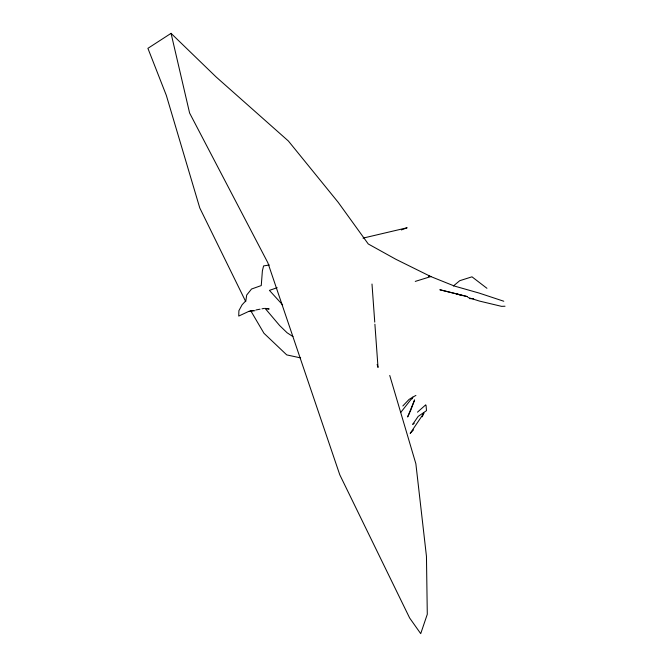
<?xml version="1.0" encoding="UTF-8"?>
<svg xmlns="http://www.w3.org/2000/svg" width="667" height="667" viewBox="0 0 667 667"><rect width="100%" height="100%" fill="white"/><g stroke="black" fill="none" stroke-linecap="round" stroke-linejoin="round"><path stroke-width="1" d="M410.18 411.772L414.607 399.917L407.62 416.967L409.755 412.64M422.219 416.808L423.929 413.065L410.188 433.367L413.507 429.873M411.981 398.933L412.831 397.123L415.916 395.414M400.75 412.431L412.831 397.123L409.029 399.441L402.826 405.978M417.475 412.164L425.779 404.794M453.377 286.001L459.73 280.699L471.986 276.822L486.943 288.302M414.265 423.22L412.665 424.404L418.167 416.408L426.505 410.639L426.055 405.469M503.768 301.234L479.148 293.08L454.46 286.068L430.824 276.572L395.89 259.296L368.251 243.964L338.227 202.368L288.369 140.995L216.075 76.922L171.06 33.35L147.907 48.332L166.325 95.364L199.783 207.971L245.773 301.684M253.127 310.505L248.666 311.439L238.736 316.066L238.894 310.697L242.096 304.794L245.865 300.725L246.69 295.056L251.526 289.028L261.256 285.568L262.381 270.902L263.582 265.908L269.351 264.999M401.359 229.94L407.145 227.764L363.031 238.127M277.164 287.702L269.418 290.378L282.658 304.919M415.266 281.399L430.824 276.572L428.789 276.105M256.02 309.947L260.013 309.196M262.014 308.821L264.015 308.446M248.666 311.439L255.002 310.689M505.019 306.228L501.576 306.353L479.49 301.084L468.001 297.474M469.56 298.633L473.662 298.716M265.158 308.504L269.151 309.004L266.667 308.563M428.798 276.263L430.824 276.572M300.642 357.904L286.727 354.894L263.965 333.275L250.667 310.622M456.511 293.864L439.836 289.745L467.634 296.682L456.511 293.864L462.256 295.673M292.938 336.568L287.093 332.766L279.656 325.563L265.016 308.262M389.745 375.446L415.866 463.748L426.455 556.361L427.289 614.265L420.719 633.65L409.638 617.984L339.77 474.762L267.851 262.765L189.603 113.031L171.06 33.35M377.138 364.449L378.022 367.434L374.896 324.187M371.994 284.034L374.746 322.128"/></g></svg>
